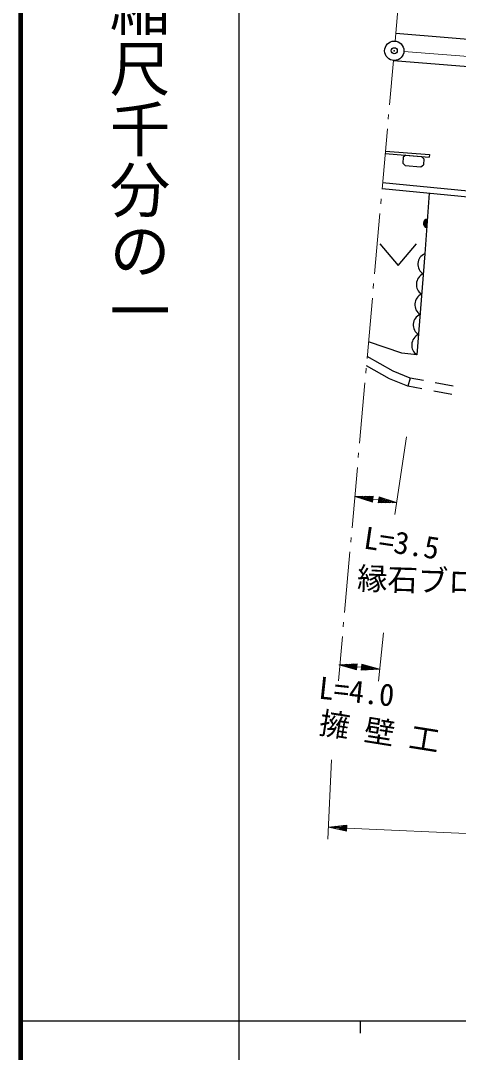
# Model space of a CAD drawing. Units: millimetres, scale not verified. Extents: x 40000 to 680000, y 20000 to 380000.
# Drawn here: x 40000 to 76088, y 202409 to 287422 of the extents above; entities that cross this region are included whole.
import ezdxf
from ezdxf.enums import TextEntityAlignment as Align

# ---------------------------------------------------------------- set-up
doc = ezdxf.new("R2010")
doc.units = ezdxf.units.MM
doc.header["$LTSCALE"] = 1000
doc.header["$PDMODE"] = 32
doc.header["$PDSIZE"] = 500
doc.linetypes.add('CHAIN', pattern=[18.5, 12, -1.5, 3.5, -1.5])
for name, color, linetype, lineweight in [('M-BGD', 7, 'Continuous', 25), ('M-BGD-HTXT', 7, 'Continuous', 13), ('M-BMK', 2, 'CHAIN', 13), ('M-BMK-SRVR', 3, 'Continuous', 25), ('M-STR-HTXT', 7, 'Continuous', 13), ('M-STR-STRD', 7, 'Continuous', 25), ('M-TTL', 2, 'Continuous', 140), ('M-TTL-BAND', 7, 'Continuous', 25)]:
    doc.layers.add(name, color=color, linetype=linetype, lineweight=lineweight)
doc.layers.add('M-OTRS', color=6, linetype='Continuous')
doc.styles.add('@ＭＳ ゴシック', font='')
doc.styles.add('ＭＳ ゴシック', font='')
doc.styles.get('@ＭＳ ゴシック').set_extended_font_data('@MS Gothic')
doc.styles.get('ＭＳ ゴシック').set_extended_font_data('MS Gothic')

msp = doc.modelspace()

# ---------------------------------------------------------------- linework, layer by layer
at = {"layer": 'M-BGD'}
for p, q in [((71755, 276334), (71541, 276164)), ((71755, 276334), (73053, 276231)), ((71541, 276164), (71503, 275683)), ((71688, 275482), (71503, 275683)), ((71688, 275482), (72986, 275379)), ((72986, 275379), (73200, 275548)), ((73053, 276231), (73238, 276030)), ((73238, 276030), (73200, 275548)), ((69846, 274088), (115275, 269711)), ((69798, 273590), (115242, 269212)), ((73683, 273216), (73314, 268218)), ((69623, 269043), (71123, 267243)), ((71123, 267243), (72623, 269043)), ((73314, 268218), (72676, 259887)), ((70719, 258529), (68570, 259746)), ((70416, 257897), (68502, 258980)), ((72113, 257974), (70719, 258529)), ((71917, 257299), (70416, 257897)), ((72113, 257974), (71917, 257299)), ((73199, 257772), (72113, 257974)), ((73077, 257082), (71917, 257299)), ((75535, 256624), (74060, 256899)), ((75657, 257313), (74182, 257588))]:
    msp.add_line(p, q, dxfattribs=at)
msp.add_lwpolyline([(72676, 259887), (71427, 260033), (68676, 260945)], dxfattribs=at)
for centre, radius, start, end in [((73552, 270713), 354, 94.58166, 256.98684), ((73552, 270713), 283, 96.8057, 254.7628), ((73552, 270713), 212, 100.55203, 251.01648), ((73552, 270713), 142, 108.26376, 243.30475), ((73552, 270713), 100, 118.58142, 232.98709), ((73552, 270713), 100, 118.58142, 232.98709), ((73697, 267351), 948, 113.82194, 237.41118), ((73569, 265685), 948, 113.82194, 237.41118), ((73442, 264019), 948, 113.82194, 237.41118), ((73314, 262352), 948, 113.82194, 237.41118), ((73186, 260686), 948, 113.82194, 237.41118)]:
    msp.add_arc(centre, radius, start, end, dxfattribs=at)
at = {"layer": 'M-BGD-HTXT'}
for p, q in [((70875, 285735), (71402, 291684)), ((70410, 280498), (70733, 284141)), ((70304, 279303), (70340, 279701)), ((69792, 273525), (70234, 278506)), ((69686, 272330), (69721, 272729)), ((69174, 266553), (69615, 271533)), ((69068, 265357), (69103, 265756)), ((68555, 259580), (68997, 264561)), ((68449, 258385), (68485, 258783)), ((67937, 252608), (68379, 257588)), ((67831, 251412), (67866, 251811)), ((67319, 245635), (67760, 250615)), ((67213, 244440), (67248, 244838)), ((66700, 238662), (67142, 243643)), ((66594, 237467), (66630, 237865)), ((66201, 233027), (66524, 236670))]:
    msp.add_line(p, q, dxfattribs=at)
at = {"layer": 'M-BMK'}
msp.add_lwpolyline([(71602, 284875), (96800, 282886), (120836, 281165), (150056, 279668), (169625, 278594)], dxfattribs=at)
at = {"layer": 'M-BMK-SRVR'}
msp.add_circle((70804, 284938), 800, dxfattribs=at)
at = {"layer": 'M-OTRS'}
msp.add_point((70804, 284938), dxfattribs=at)
at = {"layer": 'M-STR-HTXT'}
for p, q in [((71803, 253133), (70852, 246717)), ((67548, 248218), (69068, 248245)), ((68764, 248240), (69061, 248196)), ((68995, 247751), (69068, 248245)), ((67548, 248218), (68995, 247751)), ((67548, 248218), (69032, 247998)), ((69024, 247948), (67837, 248124)), ((69039, 248047), (67852, 248223)), ((68127, 248031), (69017, 247899)), ((68156, 248229), (69046, 248097)), ((69010, 247849), (68416, 247937)), ((69054, 248146), (68460, 248234)), ((68705, 247844), (69002, 247800)), ((69032, 247998), (69515, 247926)), ((69551, 248173), (69478, 247679)), ((70998, 247706), (69478, 247679)), ((69782, 247684), (69485, 247728)), ((69493, 247778), (70086, 247690)), ((70390, 247695), (69500, 247827)), ((69507, 247877), (70694, 247701)), ((70998, 247706), (69515, 247926)), ((69522, 247976), (70709, 247800)), ((70419, 247893), (69529, 248025)), ((69537, 248075), (70130, 247987)), ((69841, 248080), (69544, 248124)), ((70998, 247706), (69551, 248173)), ((69924, 236971), (69499, 232992)), ((66227, 234347), (67745, 234436)), ((66227, 234347), (67692, 233939)), ((66227, 234347), (67718, 234188)), ((67713, 234138), (66520, 234266)), ((67724, 234237), (66531, 234365)), ((66813, 234184), (67708, 234088)), ((66834, 234383), (67729, 234287)), ((67702, 234039), (67106, 234102)), ((67734, 234337), (67138, 234401)), ((67399, 234021), (67697, 233989)), ((67441, 234418), (67740, 234387)), ((67692, 233939), (67745, 234436)), ((67718, 234188), (68113, 234145)), ((68140, 234394), (68087, 233897)), ((69605, 233986), (68087, 233897)), ((68390, 233915), (68092, 233947)), ((68098, 233996), (68694, 233933)), ((68998, 233950), (68103, 234046)), ((68108, 234096), (69301, 233968)), ((69605, 233986), (68113, 234145)), ((68119, 234195), (69312, 234068)), ((69019, 234149), (68124, 234245)), ((68129, 234295), (68726, 234231)), ((68433, 234312), (68135, 234344)), ((69605, 233986), (68140, 234394)), ((65639, 226525), (65335, 219964)), ((65381, 220963), (66891, 221143)), ((66886, 221043), (66287, 221071)), ((66589, 221107), (66889, 221093)), ((66868, 220643), (66891, 221143)), ((65381, 220963), (66868, 220643)), ((65381, 220963), (66879, 220893)), ((66877, 220843), (65678, 220899)), ((66882, 220943), (65683, 220999)), ((65976, 220835), (66875, 220793)), ((65985, 221035), (66884, 220993)), ((66872, 220743), (66273, 220771)), ((66570, 220707), (66870, 220693)), ((66879, 220893), (139515, 217528))]:
    msp.add_line(p, q, dxfattribs=at)
at = {"layer": 'M-STR-STRD'}
for p, q in [((70053, 276469), (73692, 276180)), ((70069, 276668), (73708, 276380)), ((73708, 276380), (73692, 276180))]:
    msp.add_line(p, q, dxfattribs=at)
for points in [[(70934, 286399), (88854, 284920), (113889, 283032), (138256, 281615), (154028, 280843), (179330, 278178), (201646, 277244)], [(70733, 284138), (88559, 282713), (113815, 280868), (137157, 279415), (179297, 277433), (201621, 276640)]]:
    msp.add_lwpolyline(points, dxfattribs=at)
at = {"layer": 'M-TTL'}
msp.add_line((40000, 380000), (40000, 20000), dxfattribs=at)
at = {"layer": 'M-TTL-BAND'}
for p, q in [((58000, 370000), (58000, 20000)), ((40000, 205000), (579000, 205000)), ((68000, 205000), (68000, 204000))]:
    msp.add_line(p, q, dxfattribs=at)

# ---------------------------------------------------------------- texts
at = {"layer": 'M-STR-HTXT', "style": 'ＭＳ ゴシック'}
for s, rotation, p in [('L=3.5', 351.563, (71202, 242936)), ('縁石ブロック', 358.157, (75194, 239777)), ('L=4.0', 353.897, (67544, 230686)), ('擁 壁 工', 350.949, (69366, 227380))]:
    msp.add_text(s, height=1833, rotation=rotation, dxfattribs=at).set_placement(p, align=Align.BOTTOM_CENTER)
at = {"layer": 'M-TTL-BAND', "style": '@ＭＳ ゴシック'}
msp.add_text('縮尺千分の一', height=3666, rotation=270, dxfattribs=at).set_placement((49777, 261030), align=Align.MIDDLE_RIGHT)

doc.saveas('drawing.dxf')
